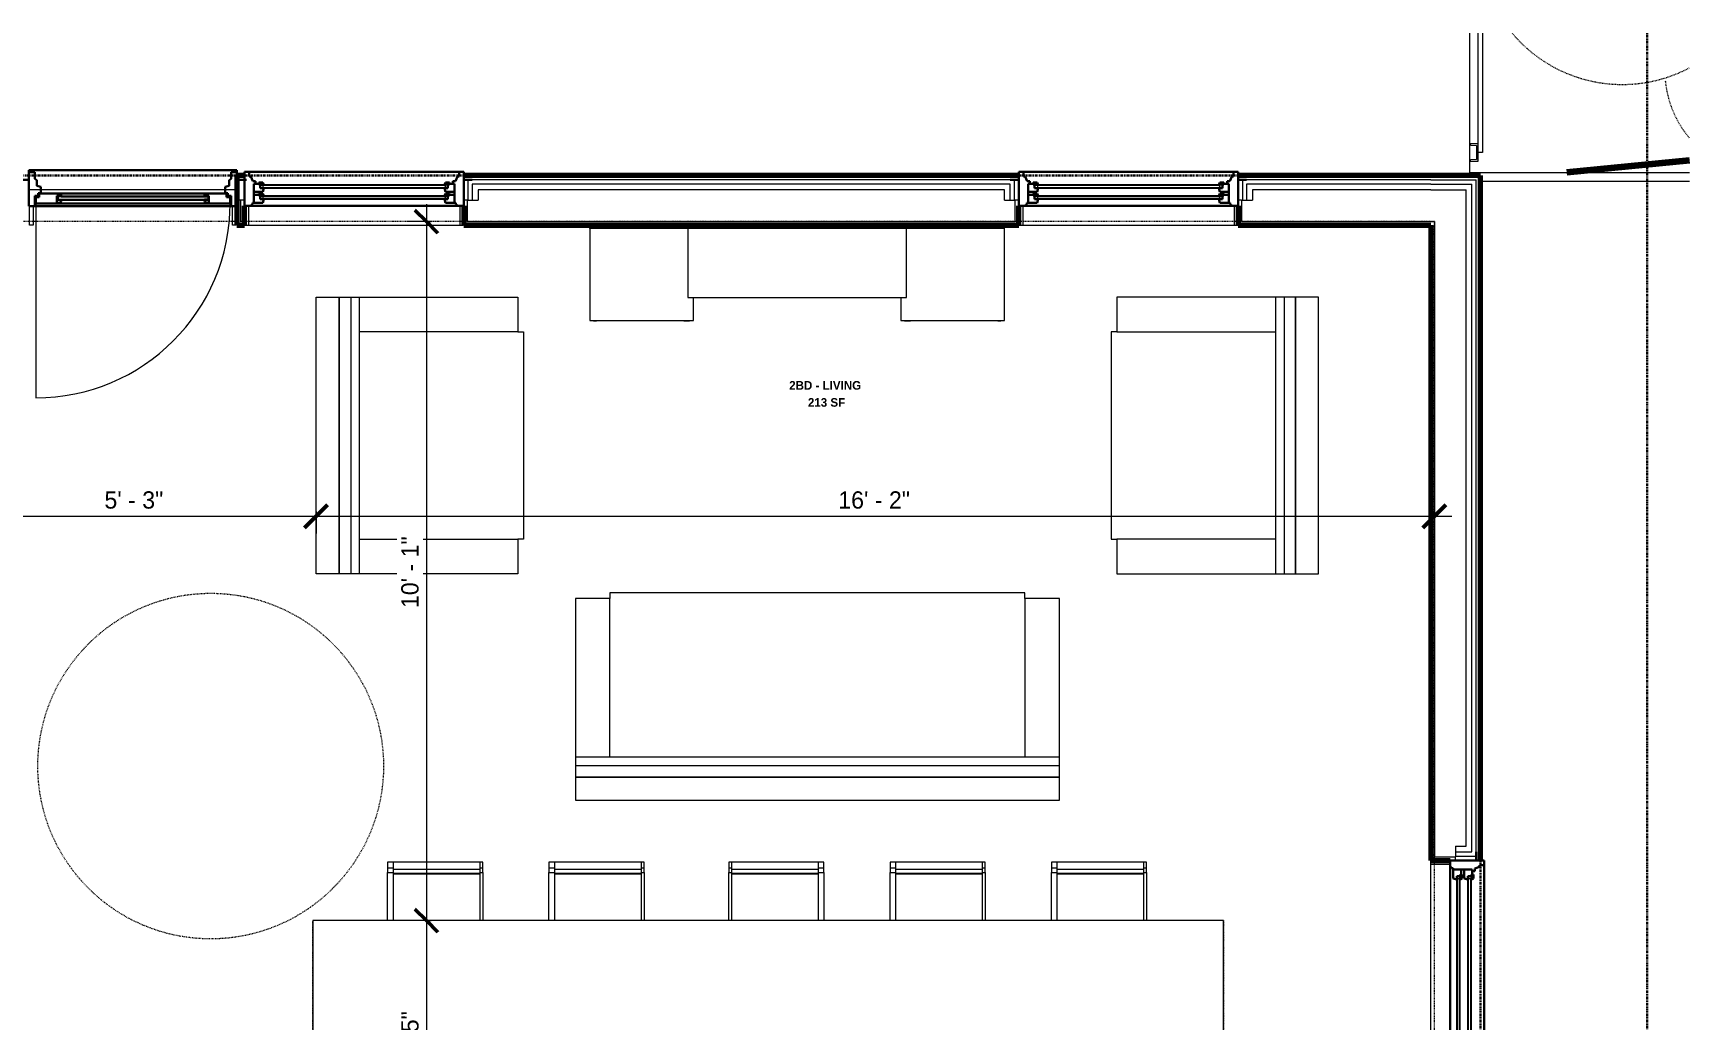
# Model space of a CAD drawing. Header units: inches. Extents: x 2071 to 4741, y -19 to 12114.
# Drawn here: x 2809.3 to 3096.9, y 11943.1 to 12114.4 of the extents above; entities that cross this region are included whole.
import ezdxf

# ---------------------------------------------------------------- set-up
doc = ezdxf.new("R2010")
doc.units = ezdxf.units.IN
doc.header["$MEASUREMENT"] = 0
for name, pattern in [('Dash', [0.25, 0.125, -0.125]), ('Dash 3_32_', [0.1875, 0.09375, -0.09375]), ('Double Dash 3_8_', [1, 0.375, -0.125, 0.125, -0.125, 0.125, -0.125])]:
    doc.linetypes.add(name, pattern=pattern)
for name, color, linetype, lineweight in [('0-2', 10, 'Continuous', 5), ('0-3', 250, 'Continuous', 18), ('0-4', 10, 'Double Dash 3_8_', 30), ('0-5', 253, 'Continuous', 9), ('A-ANNO-DIMS', 211, 'Continuous', 9), ('A-ANNO-DIMS-32', 211, 'Continuous', 9), ('A-AREA-IDEN', 2, 'Continuous', 9), ('A-DETL-1', 90, 'Dash 3_32_', 18), ('A-DETL-GENF-HDLN-1', 253, 'Dash', 9), ('A-DOOR-1', 10, 'Continuous', 30), ('A-DOOR-2', 50, 'Continuous', 9), ('A-DOOR-FRAM-1', 50, 'Continuous', 9), ('A-DOOR-FRAM-2', 10, 'Continuous', 30), ('A-DOOR-GLAZ-1', 50, 'Continuous', 9), ('A-FLOR-2', 250, 'Continuous', 18), ('A-GENM', 5, 'Continuous', 9), ('A-GENM-HDLN', 13, 'Dash', 9), ('A-GLAZ-1', 10, 'Continuous', 30), ('A-GLAZ-2', 50, 'Continuous', 9), ('A-GLAZ-CURT-1', 50, 'Continuous', 9), ('A-GLAZ-CWMG-1', 50, 'Continuous', 9), ('A-WALL-1', 7, 'Continuous', 70), ('A-WALL-2', 250, 'Continuous', 18), ('A-WALL-4', 113, 'Continuous', 9), ('C-PROP-LINE-1', 10, 'Double Dash 3_8_', 30), ('C-TOPO-MAJR-1', 90, 'Continuous', 90), ('I-FURN', 30, 'Continuous', 9), ('S-FNDN-1', 250, 'Continuous', 18)]:
    doc.layers.add(name, color=color, linetype=linetype, lineweight=lineweight)
doc.styles.add('Century Gothic', font='ufonts.com_century-gothic.ttf', dxfattribs={"height": 3})
doc.styles.add('Century Gothic_B_1', font='GOTHICB.TTF', dxfattribs={"height": 1.5})
doc.dimstyles.new('OD_1__HACK', dxfattribs={"dimscale": 12, "dimtxt": 3.132505, "dimasz": 0.333333, "dimexe": 0.25, "dimexo": 0.166667, "dimgap": 0.041667, "dimtad": 1, "dimdec": 0, "dimzin": 3, "dimdsep": 46, "dimlunit": 4, "dimtxsty": 'Century Gothic', "dimblk1": 'OBLIQUE', "dimblk2": 'OBLIQUE', "dimsah": 1, "dimcen": 0.09, "dimdle": 0.25, "dimazin": 0, "dimtfac": 1, "dimtdec": 4, "dimtix": 1, "dimtmove": 0, "dimatfit": 3, "dimfxl": 1, "dimtvp": 1, "dimtfill": 1, "dimfrac": 2, "dimtolj": 1, "dimtzin": 0, "dimarcsym": 2})

# ---------------------------------------------------------------- blocks, each defined once
blk = doc.blocks.new('Door-Inswing-Andersen-400_Series-Single - 3_ 0-1_8_ x 7_ 11 1_2_ - 1ST FLOOR-2896445-1ST FLOOR - 2BD ADA TYPE A')
at = {"layer": 'A-DOOR-1'}
for p, q in [((-16.87, -0.53), (-16.87, 0.53)), ((-16.87, 0.53), (-12.44, 0.53)), ((-13.19, 0.53), (-13.19, -0.78)), ((-13.19, 0.53), (-13.19, 0.47)), ((-13.19, 0.47), (-12.67, 0.47)), ((-12.67, 0.47), (-12.47, 0.22)), ((-12.47, 0.22), (-12.44, 0.03)), ((12.44, 0.53), (-12.44, 0.53)), ((-12.44, 0.03), (-12.44, -0.03)), ((16.87, 0.53), (12.44, 0.53)), ((12.47, 0.22), (12.44, 0.03)), ((12.44, 0.03), (12.44, -0.03)), ((12.67, 0.47), (12.47, 0.22)), ((13.19, 0.47), (12.67, 0.47)), ((13.19, 0.53), (13.19, -0.78)), ((13.19, 0.53), (13.19, 0.47)), ((16.87, -0.53), (16.87, 0.53)), ((-16.26, -0.54), (-16.87, -0.53)), ((-16.26, -1.19), (-16.26, -0.54)), ((-16.26, -1.19), (-12.44, -1.19)), ((-12.44, -0.03), (-13.19, -0.03)), ((-13.19, -0.78), (-12.44, -0.78)), ((-12.44, -0.87), (-12.47, -1.19)), ((-12.44, -0.78), (-12.44, -0.87)), ((12.44, -1.19), (-12.44, -1.19)), ((12.44, -0.03), (13.19, -0.03)), ((12.44, -0.78), (12.44, -0.87)), ((13.19, -0.78), (12.44, -0.78)), ((12.44, -0.87), (12.47, -1.19)), ((16.26, -1.19), (12.44, -1.19)), ((16.26, -0.54), (16.87, -0.53)), ((16.26, -1.19), (16.26, -0.54))]:
    blk.add_line(p, q, dxfattribs=at)
at = {"layer": 'A-DOOR-2'}
blk.add_line((16.87, 0.53), (16.87, 34.28), dxfattribs=at)
blk.add_arc((16.87, 0.53), 33.75, 90, 180, dxfattribs=at)
at = {"layer": 'A-DOOR-FRAM-1'}
for p, q in [((-17.94, 4.31), (-17.31, 4.31)), ((-17.94, 1), (-17.94, 4.31)), ((-17.31, 4.31), (-17.31, 1)), ((17.31, 4.31), (17.94, 4.31)), ((17.31, 1), (17.31, 4.31)), ((17.94, 4.31), (17.94, 1)), ((-17.31, 1), (-17.94, 1)), ((17.94, 1), (17.31, 1))]:
    blk.add_line(p, q, dxfattribs=at)
at = {"layer": 'A-DOOR-FRAM-2'}
for p, q in [((-18.06, -4.88), (-18.06, 1)), ((-17.69, 1), (-18.06, 1)), ((-18.06, 1), (-17.03, 1)), ((-18.06, 1), (-17.94, 1)), ((-17.31, 1), (17.31, 1)), ((-17.03, 1), (-17.03, -0.78)), ((17.03, 1), (17.03, -0.78)), ((18.06, 1), (17.03, 1)), ((17.94, 1), (18.06, 1)), ((18.06, -4.88), (18.06, 1)), ((-17.03, -0.78), (-16.45, -0.78)), ((-16, -2.36), (-16.69, -2.51)), ((-16.69, -2.51), (-16.69, -3.51)), ((-16.45, -0.78), (-16.45, -1.22)), ((-16.45, -1.22), (-16, -1.22)), ((-16, -1.22), (-16, -2.36)), ((16.45, -1.22), (16, -1.22)), ((16, -1.22), (16, -2.36)), ((16, -2.36), (16.69, -2.51)), ((16.45, -0.78), (16.45, -1.22)), ((17.03, -0.78), (16.45, -0.78)), ((16.69, -2.51), (16.69, -3.51)), ((-19.69, -3.56), (-18.06, -3.56)), ((-18.06, -5.22), (-18.06, -4.31)), ((-18.06, -4.88), (-17.03, -4.88)), ((18.06, -5.22), (-18.06, -5.22)), ((-16.69, -3.51), (-17.03, -3.75)), ((-17.03, -3.75), (-17.03, -4.88)), ((16.69, -3.51), (17.03, -3.75)), ((17.03, -3.75), (17.03, -4.88)), ((18.06, -4.88), (17.03, -4.88)), ((19.69, -3.56), (18.06, -3.56)), ((18.06, -4.31), (18.06, -5.22))]:
    blk.add_line(p, q, dxfattribs=at)
at = {"layer": 'A-DOOR-GLAZ-1'}
for p, q in [((-13.19, -0.19), (-12.44, -0.19)), ((-12.44, -0.63), (-13.19, -0.63)), ((-12.98, -0.63), (-12.98, -0.19)), ((12.44, -0.03), (-12.44, -0.03)), ((12.44, -0.19), (-12.44, -0.19)), ((12.44, -0.63), (-12.44, -0.63)), ((12.44, -0.78), (-12.44, -0.78)), ((13.19, -0.19), (12.44, -0.19)), ((12.44, -0.63), (13.19, -0.63)), ((12.98, -0.63), (12.98, -0.19))]:
    blk.add_line(p, q, dxfattribs=at)
blk = doc.blocks.new('Window-Double_Hung-Andersen-400_Series-Tilt_Wash - DOUBLE HUNG - COTTAGE - 1ST FLOOR-2889518-1ST FLOOR - 2BD ADA TYPE A')
at = {"layer": 'A-GLAZ-1'}
for p, q in [((-19.01, 3.56), (-20.51, 3.56)), ((19.01, 4.94), (-19.01, 4.94)), ((-19.01, 4.94), (-19.01, -0.94)), ((-18.2, 4.94), (-18.2, 4.12)), ((-18.2, 4.12), (-17.92, 4.12)), ((-17.92, 4.12), (-17.61, 3.31)), ((-17.61, 3.31), (-17.14, 3.31)), ((-17.14, 3.31), (-17.14, 2.87)), ((-15.86, 3.09), (-16.57, 3.09)), ((-16.57, 2.75), (-16.57, 3.09)), ((-15.86, 3.09), (-15.7, 2.75)), ((15.86, 3.09), (15.7, 2.75)), ((15.86, 3.09), (16.57, 3.09)), ((16.57, 2.75), (16.57, 3.09)), ((17.14, 3.31), (17.14, 2.87)), ((17.61, 3.31), (17.14, 3.31)), ((17.92, 4.12), (17.61, 3.31)), ((18.2, 4.12), (17.92, 4.12)), ((18.2, 4.94), (18.2, 4.12)), ((19.01, -0.94), (19.01, 4.94)), ((19.01, 3.56), (20.51, 3.56)), ((-17.42, 2.87), (-16.57, 2.87)), ((-17.42, 2.87), (-17.42, -0.44)), ((-17.42, 1.5), (-15.86, 1.5)), ((-17.42, 0.94), (-16.57, 0.94)), ((-15.7, 2.75), (-16.57, 2.75)), ((-15.86, 1.16), (-16.57, 1.16)), ((-16.57, 0.81), (-16.57, 1.16)), ((-15.7, 0.81), (-16.57, 0.81)), ((-16.29, 2.75), (-16.29, 2.12)), ((-15.7, 2.12), (-16.29, 2.12)), ((-16.29, 0.81), (-16.29, 0.19)), ((-15.7, 0.19), (-16.29, 0.19)), ((-15.86, 1.5), (-15.7, 2.12)), ((-15.86, 1.16), (-15.7, 0.81)), ((-15.86, -0.44), (-15.7, 0.19)), ((15.7, 2.75), (16.57, 2.75)), ((15.7, 2.12), (16.29, 2.12)), ((15.86, 1.5), (15.7, 2.12)), ((15.86, 1.16), (15.7, 0.81)), ((15.7, 0.81), (16.57, 0.81)), ((15.7, 0.19), (16.29, 0.19)), ((15.86, -0.44), (15.7, 0.19)), ((17.42, 1.5), (15.86, 1.5)), ((15.86, 1.16), (16.57, 1.16)), ((16.29, 2.75), (16.29, 2.12)), ((16.29, 0.81), (16.29, 0.19)), ((17.42, 2.87), (16.57, 2.87)), ((16.57, 0.81), (16.57, 1.16)), ((17.42, 0.94), (16.57, 0.94)), ((17.42, 2.87), (17.42, -0.44)), ((-19.01, -0.94), (19.01, -0.94)), ((-17.67, -0.66), (-18, -0.94)), ((-17.67, -0.66), (-17.67, -0.44)), ((-17.67, -0.44), (-15.86, -0.44)), ((17.67, -0.44), (15.86, -0.44)), ((17.67, -0.66), (17.67, -0.44)), ((17.67, -0.66), (18, -0.94))]:
    blk.add_line(p, q, dxfattribs=at)
at = {"layer": 'A-GLAZ-2'}
for p, q in [((-16.29, 2.62), (-15.7, 2.62)), ((-16.29, 2.25), (-15.7, 2.25)), ((-16.29, 0.69), (-15.7, 0.69)), ((-16.29, 0.31), (-15.7, 0.31)), ((-15.82, 2.62), (-15.82, 2.25)), ((-15.82, 0.69), (-15.82, 0.31)), ((-15.7, 2.75), (15.7, 2.75)), ((-15.7, 2.62), (15.7, 2.62)), ((-15.7, 2.25), (15.7, 2.25)), ((-15.7, 2.12), (15.7, 2.12)), ((-15.7, 0.81), (15.7, 0.81)), ((-15.7, 0.69), (15.7, 0.69)), ((-15.7, 0.31), (15.7, 0.31)), ((-15.7, 0.19), (15.7, 0.19)), ((16.29, 2.62), (15.7, 2.62)), ((16.29, 2.25), (15.7, 2.25)), ((16.29, 0.69), (15.7, 0.69)), ((16.29, 0.31), (15.7, 0.31)), ((15.82, 2.62), (15.82, 2.25)), ((15.82, 0.69), (15.82, 0.31)), ((18.95, -0.94), (-18.95, -0.94)), ((-18.95, -0.94), (-18.95, -4.31)), ((-18.32, -0.94), (-18.32, -4.31)), ((18.32, -0.94), (18.32, -4.31)), ((18.95, -4.31), (18.95, -0.94)), ((-18.95, -4.31), (18.95, -4.31))]:
    blk.add_line(p, q, dxfattribs=at)
blk = doc.blocks.new('Window-Double_Hung-Andersen-400_Series-Tilt_Wash - DOUBLE HUNG - COTTAGE - 1ST FLOOR-2889437-1ST FLOOR - 2BD ADA TYPE A')
at = {"layer": 'A-GLAZ-1'}
for p, q in [((-19.01, 0.94), (19.01, 0.94)), ((-19.01, -4.94), (-19.01, 0.94)), ((-17.67, 0.66), (-18, 0.94)), ((-17.67, 0.66), (-17.67, 0.44)), ((-17.67, 0.44), (-15.86, 0.44)), ((-17.42, -2.87), (-17.42, 0.44)), ((-15.86, 0.44), (-15.7, -0.19)), ((15.86, 0.44), (15.7, -0.19)), ((17.67, 0.44), (15.86, 0.44)), ((17.42, -2.87), (17.42, 0.44)), ((17.67, 0.66), (18, 0.94)), ((17.67, 0.66), (17.67, 0.44)), ((19.01, 0.94), (19.01, -4.94)), ((-17.42, -0.94), (-16.57, -0.94)), ((-17.42, -1.5), (-15.86, -1.5)), ((-17.42, -2.87), (-16.57, -2.87)), ((-17.14, -3.31), (-17.14, -2.87)), ((-16.57, -0.81), (-16.57, -1.16)), ((-15.7, -0.81), (-16.57, -0.81)), ((-15.86, -1.16), (-16.57, -1.16)), ((-16.57, -2.75), (-16.57, -3.09)), ((-15.7, -2.75), (-16.57, -2.75)), ((-16.29, -0.81), (-16.29, -0.19)), ((-15.7, -0.19), (-16.29, -0.19)), ((-16.29, -2.75), (-16.29, -2.13)), ((-15.7, -2.13), (-16.29, -2.13)), ((-15.86, -1.16), (-15.7, -0.81)), ((-15.86, -1.5), (-15.7, -2.13)), ((-15.86, -3.09), (-15.7, -2.75)), ((15.7, -0.19), (16.29, -0.19)), ((15.86, -1.16), (15.7, -0.81)), ((15.7, -0.81), (16.57, -0.81)), ((15.86, -1.5), (15.7, -2.13)), ((15.7, -2.13), (16.29, -2.13)), ((15.86, -3.09), (15.7, -2.75)), ((15.7, -2.75), (16.57, -2.75)), ((15.86, -1.16), (16.57, -1.16)), ((17.42, -1.5), (15.86, -1.5)), ((16.29, -0.81), (16.29, -0.19)), ((16.29, -2.75), (16.29, -2.13)), ((16.57, -0.81), (16.57, -1.16)), ((17.42, -0.94), (16.57, -0.94)), ((16.57, -2.75), (16.57, -3.09)), ((17.42, -2.87), (16.57, -2.87)), ((17.14, -3.31), (17.14, -2.87)), ((-19.01, -3.56), (-20.51, -3.56)), ((19.01, -4.94), (-19.01, -4.94)), ((-18.2, -4.13), (-17.92, -4.13)), ((-18.2, -4.94), (-18.2, -4.13)), ((-17.92, -4.13), (-17.61, -3.31)), ((-17.61, -3.31), (-17.14, -3.31)), ((-15.86, -3.09), (-16.57, -3.09)), ((15.86, -3.09), (16.57, -3.09)), ((17.61, -3.31), (17.14, -3.31)), ((17.92, -4.13), (17.61, -3.31)), ((18.2, -4.13), (17.92, -4.13)), ((18.2, -4.94), (18.2, -4.13)), ((19.01, -3.56), (20.51, -3.56))]:
    blk.add_line(p, q, dxfattribs=at)
at = {"layer": 'A-GLAZ-2'}
for p, q in [((-18.95, 4.31), (18.95, 4.31)), ((-18.95, 0.94), (-18.95, 4.31)), ((-18.32, 0.94), (-18.32, 4.31)), ((18.32, 0.94), (18.32, 4.31)), ((18.95, 4.31), (18.95, 0.94)), ((18.95, 0.94), (-18.95, 0.94)), ((-16.29, -0.31), (-15.7, -0.31)), ((-16.29, -0.69), (-15.7, -0.69)), ((-16.29, -2.25), (-15.7, -2.25)), ((-16.29, -2.63), (-15.7, -2.63)), ((-15.82, -0.69), (-15.82, -0.31)), ((-15.82, -2.63), (-15.82, -2.25)), ((-15.7, -0.19), (15.7, -0.19)), ((-15.7, -0.31), (15.7, -0.31)), ((-15.7, -0.69), (15.7, -0.69)), ((-15.7, -0.81), (15.7, -0.81)), ((-15.7, -2.13), (15.7, -2.13)), ((-15.7, -2.25), (15.7, -2.25)), ((-15.7, -2.63), (15.7, -2.63)), ((-15.7, -2.75), (15.7, -2.75)), ((16.29, -0.31), (15.7, -0.31)), ((16.29, -0.69), (15.7, -0.69)), ((16.29, -2.25), (15.7, -2.25)), ((16.29, -2.63), (15.7, -2.63)), ((15.82, -0.69), (15.82, -0.31)), ((15.82, -2.63), (15.82, -2.25))]:
    blk.add_line(p, q, dxfattribs=at)
blk = doc.blocks.new('Rectangular Mullion - RAILING POST-2680134-1ST FLOOR - 2BD ADA TYPE A')
at = {"layer": 'A-GLAZ-CWMG-1'}
for p, q in [((-3, -1.5), (-3, 0)), ((0, 0), (0, -1.5)), ((0, -1.5), (-3, -1.5)), ((-2.79, -0.21), (-2.72, -1.18)), ((-2.72, -1.18), (-0.28, -1.18)), ((-0.28, -1.18), (-0.21, -0.21))]:
    blk.add_line(p, q, dxfattribs=at)
for centre, start, end in [((-3, -0.21), 359.472, 90), ((0, -0.21), 90, 180.528)]:
    blk.add_arc(centre, 0.21, start, end, dxfattribs=at)
blk = doc.blocks.new('Horizontal_Siding - Horizontal_Siding-2852019-1ST FLOOR - 2BD ADA TYPE A')
at = {"layer": 'A-GLAZ-CURT-1'}
for p, q in [((-5.58, 2.25), (15.13, 2.25)), ((13.63, 1.5), (-5.58, 1.5)), ((15.13, 2.25), (15.13, 1.5))]:
    blk.add_line(p, q, dxfattribs=at)
blk = doc.blocks.new('Family - ___-2835860-1ST FLOOR - 2BD ADA TYPE A')
at = {"layer": 'C-PROP-LINE-1'}
blk.add_line((-2067.92, 11678.74), (-2067.92, 12114.4), dxfattribs=at)
blk = doc.blocks.new('Family - ___-2835903-1ST FLOOR - 2BD ADA TYPE A')
at = {"layer": 'C-PROP-LINE-1'}
for p, q in [((-2096.82, 12089.69), (-2523.7, 12089.69)), ((-2096.82, 11678.74), (-2096.82, 12089.69))]:
    blk.add_line(p, q, dxfattribs=at)
blk = doc.blocks.new('Family - ___-2835932-1ST FLOOR - 2BD ADA TYPE A')
at = {"layer": 'C-PROP-LINE-1'}
blk.add_line((-2067.92, 11678.74), (-2067.92, 12114.4), dxfattribs=at)
blk = doc.blocks.new('CTR - 1st Phase - Shell_rvt-3-1ST FLOOR - 2BD ADA TYPE A')
at = {"layer": 'A-FLOR-2'}
for p, q in [((-2098.7, 12089.69), (-2098.7, 12114.4)), ((-2312.66, 12087.19), (-2348.79, 12087.19)), ((-2096.82, 12088.69), (-2060.52, 12088.69))]:
    blk.add_line(p, q, dxfattribs=at)
at = {"layer": 'A-WALL-1'}
for p, q in [((-2311.34, 12089.69), (-2312.66, 12089.69)), ((-2312.66, 12089.69), (-2312.66, 12081.06)), ((-2176.94, 12089.69), (-2273.31, 12089.69)), ((-2105.45, 12089.69), (-2138.91, 12089.69)), ((-2097.57, 12089.69), (-2105.45, 12089.69)), ((-2096.82, 12089.69), (-2097.57, 12089.69)), ((-2096.82, 11970.8), (-2096.82, 12089.69)), ((-2311.34, 12081.06), (-2311.34, 12084.44)), ((-2273.31, 12084.44), (-2273.31, 12081.06)), ((-2176.94, 12081.06), (-2176.94, 12084.44)), ((-2138.91, 12084.44), (-2138.91, 12081.06)), ((-2312.66, 12081.06), (-2311.34, 12081.06)), ((-2273.31, 12081.06), (-2176.94, 12081.06)), ((-2138.91, 12081.06), (-2105.45, 12081.06)), ((-2105.45, 12081.06), (-2105.45, 11970.8)), ((-2105.45, 11970.8), (-2102.07, 11970.8))]:
    blk.add_line(p, q, dxfattribs=at)
at = {"layer": 'A-WALL-2'}
for p, q in [((-2272.56, 12088.94), (-2272.56, 12085.38)), ((-2177.69, 12088.94), (-2272.56, 12088.94)), ((-2177.69, 12085.38), (-2177.69, 12088.94)), ((-2105.45, 12088.94), (-2138.16, 12088.94)), ((-2138.16, 12088.94), (-2138.16, 12085.38)), ((-2105.45, 12088.94), (-2098.32, 12088.94)), ((-2098.32, 12088.94), (-2097.57, 12088.94)), ((-2097.57, 11971.55), (-2097.57, 12088.94)), ((-2271.81, 12088.19), (-2271.81, 12085.38)), ((-2178.44, 12088.19), (-2271.81, 12088.19)), ((-2270.81, 12087.19), (-2270.81, 12085.38)), ((-2179.44, 12087.19), (-2270.81, 12087.19)), ((-2179.44, 12085.38), (-2179.44, 12087.19)), ((-2178.44, 12085.38), (-2178.44, 12088.19)), ((-2105.45, 12088.19), (-2137.41, 12088.19)), ((-2137.41, 12088.19), (-2137.41, 12085.38)), ((-2105.45, 12087.19), (-2136.41, 12087.19)), ((-2136.41, 12087.19), (-2136.41, 12085.38)), ((-2105.45, 12088.19), (-2099.32, 12088.19)), ((-2105.45, 12087.19), (-2104.82, 12087.19)), ((-2104.82, 12087.19), (-2099.32, 12087.19)), ((-2099.32, 12088.19), (-2098.32, 12088.19)), ((-2099.32, 11973.3), (-2099.32, 12087.19)), ((-2098.32, 11972.3), (-2098.32, 12088.19)), ((-2312.04, 12085.38), (-2312.66, 12085.38)), ((-2312.04, 12085.38), (-2311.96, 12085.38)), ((-2312.04, 12085.38), (-2312.04, 12081.69)), ((-2311.96, 12081.69), (-2311.96, 12085.38)), ((-2311.34, 12085.38), (-2311.96, 12085.38)), ((-2272.69, 12085.38), (-2273.31, 12085.38)), ((-2272.69, 12085.38), (-2272.56, 12085.38)), ((-2272.69, 12085.38), (-2272.69, 12081.69)), ((-2272.56, 12085.38), (-2271.81, 12085.38)), ((-2271.81, 12085.38), (-2270.81, 12085.38)), ((-2179.44, 12085.38), (-2178.44, 12085.38)), ((-2178.44, 12085.38), (-2177.69, 12085.38)), ((-2177.69, 12085.38), (-2177.56, 12085.38)), ((-2177.56, 12081.69), (-2177.56, 12085.38)), ((-2176.94, 12085.38), (-2177.56, 12085.38)), ((-2138.29, 12085.38), (-2138.91, 12085.38)), ((-2138.29, 12085.38), (-2138.16, 12085.38)), ((-2138.29, 12085.38), (-2138.29, 12081.69)), ((-2138.16, 12085.38), (-2137.41, 12085.38)), ((-2137.41, 12085.38), (-2136.41, 12085.38)), ((-2312.04, 12081.69), (-2311.96, 12081.69)), ((-2311.27, 12081.06), (-2311.34, 12081.06)), ((-2273.31, 12081.06), (-2273.37, 12081.06)), ((-2272.69, 12081.69), (-2177.56, 12081.69)), ((-2176.87, 12081.06), (-2176.94, 12081.06)), ((-2138.91, 12081.06), (-2138.97, 12081.06)), ((-2138.29, 12081.69), (-2105.45, 12081.69)), ((-2105.45, 12081.69), (-2104.82, 12081.69)), ((-2104.82, 12081.69), (-2104.82, 11971.43)), ((-2105.45, 11970.74), (-2105.45, 11970.8)), ((-2104.82, 11971.43), (-2101.14, 11971.43)), ((-2101.14, 11973.3), (-2099.32, 11973.3)), ((-2101.14, 11973.3), (-2101.14, 11972.3)), ((-2101.14, 11972.3), (-2098.32, 11972.3)), ((-2101.14, 11972.3), (-2101.14, 11971.55)), ((-2101.14, 11971.55), (-2101.14, 11971.43)), ((-2101.14, 11971.55), (-2097.57, 11971.55)), ((-2101.14, 11970.8), (-2101.14, 11971.43))]:
    blk.add_line(p, q, dxfattribs=at)
at = {"layer": 'S-FNDN-1'}
blk.add_line((-2098.7, 12090.19), (-2060.52, 12090.19), dxfattribs=at)
at = {"layer": '0-3'}
for name, p, rotation in [('Horizontal_Siding - Horizontal_Siding-2852019-1ST FLOOR - 2BD ADA TYPE A', (-2098.7, 12108.81), 269.999999999999), ('Door-Inswing-Andersen-400_Series-Single - 3_ 0-1_8_ x 7_ 11 1_2_ - 1ST FLOOR-2896445-1ST FLOOR - 2BD ADA TYPE A', (-2330.72, 12085.38), 180), ('Window-Double_Hung-Andersen-400_Series-Tilt_Wash - DOUBLE HUNG - COTTAGE - 1ST FLOOR-2889437-1ST FLOOR - 2BD ADA TYPE A', (-2101.14, 11951.79), 89.99999999999882)]:
    blk.add_blockref(name, p, dxfattribs=dict(at, rotation=rotation))
at = {"layer": '0-3', "extrusion": (0, 0, -1), "rotation": 270.000000000001}
blk.add_blockref('Rectangular Mullion - RAILING POST-2680134-1ST FLOOR - 2BD ADA TYPE A', (2098.7, 12092.19), dxfattribs=at)
at = {"layer": '0-3'}
for p in [(-2292.32, 12085.38), (-2157.92, 12085.38)]:
    blk.add_blockref('Window-Double_Hung-Andersen-400_Series-Tilt_Wash - DOUBLE HUNG - COTTAGE - 1ST FLOOR-2889518-1ST FLOOR - 2BD ADA TYPE A', p, dxfattribs=at)
at = {"layer": '0-4'}
for name in ['Family - ___-2835860-1ST FLOOR - 2BD ADA TYPE A', 'Family - ___-2835932-1ST FLOOR - 2BD ADA TYPE A', 'Family - ___-2835903-1ST FLOOR - 2BD ADA TYPE A']:
    blk.add_blockref(name, (0, 0), dxfattribs=at)
blk = doc.blocks.new('lupin 26755 - lupin 26755-1276655-1ST FLOOR - 2BD ADA TYPE A')
at = {"layer": 'A-DETL-GENF-HDLN-1'}
blk.add_arc((0, 0), 18, 185.5748, 220.3097, dxfattribs=at)
blk = doc.blocks.new('fountain grass 26747 - fountain grass 26747-1276659-1ST FLOOR - 2BD ADA TYPE A')
at = {"layer": 'A-DETL-GENF-HDLN-1'}
blk.add_arc((0, 0), 25, 130.1216, 208.0006, dxfattribs=at)
blk = doc.blocks.new('CTR  - Topography_rvt-3-1ST FLOOR - 2BD ADA TYPE A')
at = {"layer": 'C-TOPO-MAJR-1'}
blk.add_line((-2060.52, 12092.27), (-2081.81, 12090.19), dxfattribs=at)
at = {"layer": '0-5', "rotation": 90}
blk.add_blockref('fountain grass 26747 - fountain grass 26747-1276659-1ST FLOOR - 2BD ADA TYPE A', (-2072.22, 12130.49), dxfattribs=at)
at = {"layer": '0-5'}
blk.add_blockref('lupin 26755 - lupin 26755-1276655-1ST FLOOR - 2BD ADA TYPE A', (-2046.83, 12107.84), dxfattribs=at)
blk = doc.blocks.new('Entertainment_Center_14771 - Entertainment_Center_14771-1352616-1ST FLOOR - 2BD ADA TYPE A')
at = {"layer": 'I-FURN'}
for p, q in [((-36, 6.12), (-19, 6.12)), ((-36, 6), (-36, 6.12)), ((-19, 6), (-36, 6)), ((-19, 6), (-36, 6)), ((-36, 6), (-36, -10)), ((-19, 6.12), (19, 6.12)), ((-19, 6), (-19, 6.12)), ((19, 6), (-19, 6)), ((19, 6), (-19, 6)), ((-19, 6), (-19, -6)), ((19, 6.12), (36, 6.12)), ((19, 6.12), (19, 6)), ((36, 6), (19, 6)), ((19, -6), (19, 6)), ((36, 6), (19, 6)), ((36, 6), (36, 6.12)), ((36, -10), (36, 6)), ((-19, -6), (19, -6)), ((-18, -10), (-18, -6)), ((18, -6), (18, -10)), ((-36, -10), (-18, -10)), ((-35.34, -10), (-35.34, -10.03)), ((-35.34, -10.03), (-34.85, -10.03)), ((-34.85, -10.03), (-34.85, -10)), ((-19.66, -10), (-19.66, -10.03)), ((-19.66, -10.03), (-18.66, -10.03)), ((-18.66, -10.03), (-18.66, -10)), ((18, -10), (36, -10)), ((18.66, -10), (18.66, -10.03)), ((18.66, -10.03), (19.66, -10.03)), ((19.66, -10.03), (19.66, -10)), ((34.85, -10), (34.85, -10.03)), ((34.85, -10.03), (35.34, -10.03)), ((35.34, -10.03), (35.34, -10))]:
    blk.add_line(p, q, dxfattribs=at)
blk = doc.blocks.new('Couch-Both_Arms-Generic - 1-1352606-1ST FLOOR - 2BD ADA TYPE A')
at = {"layer": 'I-FURN'}
for p, q in [((42, 17.5), (-42, 17.5)), ((-42, 17.5), (-42, 13.5)), ((42, 13.5), (42, 17.5)), ((-42, 13.5), (42, 13.5)), ((42, 13.5), (-42, 13.5)), ((-42, 13.5), (-42, 10)), ((42, 10), (42, 13.5)), ((-42, 11.5), (42, 11.5)), ((-42, 10), (-42, -17.5)), ((-42, 10), (42, 10)), ((-36, -17.5), (-36, 10)), ((36, 10), (36, -17.5)), ((42, -17.5), (42, 10)), ((-42, -17.5), (-36, -17.5)), ((-36, -17.5), (-36, -18.5)), ((-36, -18.5), (36, -18.5)), ((36, -18.5), (36, -17.5)), ((36, -17.5), (42, -17.5))]:
    blk.add_line(p, q, dxfattribs=at)
blk = doc.blocks.new('Couch-Both_Arms-Generic - 2-1523460-1ST FLOOR - 2BD ADA TYPE A')
at = {"layer": 'I-FURN'}
for p, q in [((-24, 17.5), (-18, 17.5)), ((-24, -10), (-24, 17.5)), ((-18, 18.5), (18, 18.5)), ((-18, 17.5), (-18, 18.5)), ((-18, 17.5), (-18, -10)), ((18, 18.5), (18, 17.5)), ((18, 17.5), (24, 17.5)), ((18, -10), (18, 17.5)), ((24, 17.5), (24, -10)), ((-24, -10), (24, -10)), ((-24, -13.5), (-24, -10)), ((-24, -11.5), (24, -11.5)), ((24, -10), (24, -13.5)), ((-24, -13.5), (24, -13.5)), ((-24, -17.5), (-24, -13.5)), ((24, -13.5), (-24, -13.5)), ((24, -13.5), (24, -17.5)), ((24, -17.5), (-24, -17.5))]:
    blk.add_line(p, q, dxfattribs=at)
blk = doc.blocks.new('Couch-Both_Arms-Generic - 2-1352635-1ST FLOOR - 2BD ADA TYPE A')
at = {"layer": 'I-FURN'}
for p, q in [((24, 17.5), (-24, 17.5)), ((-24, 17.5), (-24, 13.5)), ((24, 13.5), (24, 17.5)), ((-24, 13.5), (24, 13.5)), ((24, 13.5), (-24, 13.5)), ((-24, 13.5), (-24, 10)), ((24, 10), (24, 13.5)), ((-24, 11.5), (24, 11.5)), ((-24, 10), (-24, -17.5)), ((-24, 10), (24, 10)), ((-18, -17.5), (-18, 10)), ((18, 10), (18, -17.5)), ((24, -17.5), (24, 10)), ((-24, -17.5), (-18, -17.5)), ((-18, -17.5), (-18, -18.5)), ((-18, -18.5), (18, -18.5)), ((18, -18.5), (18, -17.5)), ((18, -17.5), (24, -17.5))]:
    blk.add_line(p, q, dxfattribs=at)
blk = doc.blocks.new('ADA Clearances - 5ft Circle-V5-1ST FLOOR - 2BD ADA TYPE A')
at = {"layer": 'A-GENM-HDLN'}
blk.add_circle((0, 0), 30, dxfattribs=at)
blk = doc.blocks.new('Bar_Stool_6722_1_ - Bar_Stool_6722_1_-1229311-1ST FLOOR - 2BD ADA TYPE A')
at = {"layer": 'I-FURN'}
for p, q in [((0, 1.78), (0, 10.13)), ((1, 2.03), (1, 10.13)), ((16, 10.13), (16, 2.03)), ((16.5, 10.13), (16.5, 1.78)), ((1, 1.78), (0, 1.78)), ((0, 1.78), (0, 0.98)), ((1, 0.98), (0, 0.98)), ((0, 0.98), (0, 0)), ((1, 1.91), (1, 2.03)), ((16, 2.03), (1, 2.03)), ((1, 1.24), (1, 1.91)), ((16, 1.91), (1, 1.91)), ((1, 0), (1, 1.24)), ((1, 1.24), (16, 1.24)), ((16, 2.03), (16, 1.91)), ((16, 1.91), (16, 1.24)), ((16.5, 1.78), (16, 1.78)), ((16, 1.24), (16, 0)), ((16.5, 0.98), (16, 0.98)), ((16.5, 0.98), (16.5, 1.78)), ((16.5, 0), (16.5, 0.98)), ((0, 0), (1, 0)), ((1, 0), (16, 0)), ((16, 0), (16.5, 0))]:
    blk.add_line(p, q, dxfattribs=at)
blk = doc.blocks.new('Bar_Stool_6722_1_ - Bar_Stool_6722_1_-1372833-1ST FLOOR - 2BD ADA TYPE A')
at = {"layer": 'I-FURN'}
for p, q in [((1, 0), (0, 0)), ((0, 0), (0, -0.98)), ((0, -0.98), (1, -0.98)), ((0, -0.98), (0, -1.78)), ((0, -1.78), (1, -1.78)), ((0, -10.13), (0, -1.78)), ((1, -1.24), (1, 0)), ((16, 0), (1, 0)), ((1, -1.91), (1, -1.24)), ((16, -1.24), (1, -1.24)), ((1, -1.91), (16, -1.91)), ((1, -2.03), (1, -1.91)), ((1, -10.13), (1, -2.03)), ((1, -2.03), (16, -2.03)), ((16.5, 0), (16, 0)), ((16, 0), (16, -1.24)), ((16, -0.98), (16.5, -0.98)), ((16, -1.24), (16, -1.91)), ((16, -1.78), (16.5, -1.78)), ((16, -1.91), (16, -2.03)), ((16, -2.03), (16, -10.13)), ((16.5, -0.98), (16.5, 0)), ((16.5, -1.78), (16.5, -0.98)), ((16.5, -1.78), (16.5, -10.13))]:
    blk.add_line(p, q, dxfattribs=at)
blk = doc.blocks.new('DIMBLOCK45-1ST FLOOR - 2BD ADA TYPE A')
at = {"layer": 'A-ANNO-DIMS-32', "lineweight": 50}
for p, q in [((2877.55, 12081.69), (2875.55, 12083.69)), ((2877.55, 12081.69), (2879.55, 12079.69)), ((2877.55, 11960.35), (2875.55, 11962.35)), ((2877.55, 11960.35), (2879.55, 11958.35))]:
    blk.add_line(p, q, dxfattribs=at)
at = {"layer": 'A-ANNO-DIMS-32'}
for p, q in [((2877.55, 12084.69), (2877.55, 11960.35)), ((2878.38, 12081.69), (2874.55, 12081.69)), ((2877.55, 12081.69), (2878.38, 12081.69)), ((2878.38, 11960.35), (2874.55, 11960.35)), ((2877.55, 11960.35), (2878.38, 11960.35))]:
    blk.add_line(p, q, dxfattribs=at)
at = {"layer": 'A-ANNO-DIMS-32', "color": 0, "insert": (2873.2, 12014.61), "char_height": 3, "width": 15.394, "attachment_point": 1, "rotation": 90, "line_spacing_factor": 0.984502, "style": 'Century Gothic', "bg_fill": 3, "box_fill_scale": 1.25, "bg_fill_color": 256, "bg_fill_true_color": 13158600, "bg_fill_transparency": 0}
blk.add_mtext('10\' - 1"', dxfattribs=at)
blk = doc.blocks.new('_Oblique')
at = {"color": 0, "linetype": 'ByBlock', "lineweight": -2}
blk.add_line((-0.5, -0.5), (0.5, 0.5), dxfattribs=at)
blk = doc.blocks.new('DIMBLOCK46-1ST FLOOR - 2BD ADA TYPE A')
at = {"layer": 'A-ANNO-DIMS-32', "lineweight": 50}
for p, q in [((2877.55, 11960.35), (2875.55, 11962.35)), ((2877.55, 11960.35), (2879.55, 11958.35)), ((2877.55, 11918.98), (2875.55, 11920.98)), ((2877.55, 11918.98), (2879.55, 11916.98))]:
    blk.add_line(p, q, dxfattribs=at)
at = {"layer": 'A-ANNO-DIMS-32'}
for p, q in [((2878.38, 11960.35), (2874.55, 11960.35)), ((2877.55, 11960.35), (2877.55, 11918.98)), ((2877.55, 11960.35), (2878.38, 11960.35)), ((2878.38, 11918.98), (2874.55, 11918.98)), ((2877.55, 11918.98), (2878.38, 11918.98))]:
    blk.add_line(p, q, dxfattribs=at)
at = {"layer": 'A-ANNO-DIMS-32', "color": 0, "insert": (2873.2, 11934.42), "char_height": 3, "width": 12.5897, "attachment_point": 1, "rotation": 90, "line_spacing_factor": 0.984502, "style": 'Century Gothic', "bg_fill": 3, "box_fill_scale": 1.25, "bg_fill_color": 256, "bg_fill_true_color": 13158600, "bg_fill_transparency": 0}
blk.add_mtext('3\' - 5"', dxfattribs=at)
blk = doc.blocks.new('DIMBLOCK54-1ST FLOOR - 2BD ADA TYPE A')
at = {"layer": 'A-ANNO-DIMS-32', "lineweight": 50}
for p, q in [((2795.44, 12030.53), (2797.44, 12032.53)), ((2858.42, 12030.53), (2860.42, 12032.53)), ((2795.44, 12030.53), (2793.44, 12028.53)), ((2858.42, 12030.53), (2856.42, 12028.53))]:
    blk.add_line(p, q, dxfattribs=at)
at = {"layer": 'A-ANNO-DIMS-32'}
for p, q in [((2795.44, 12031.36), (2795.44, 12027.53)), ((2795.44, 12030.53), (2795.44, 12031.36)), ((2858.42, 12031.36), (2858.42, 12027.53)), ((2858.42, 12030.53), (2858.42, 12031.36)), ((2795.44, 12030.53), (2858.42, 12030.53))]:
    blk.add_line(p, q, dxfattribs=at)
at = {"layer": 'A-ANNO-DIMS-32', "color": 0, "insert": (2821.68, 12034.87), "char_height": 3, "width": 12.5897, "attachment_point": 1, "line_spacing_factor": 0.984502, "style": 'Century Gothic', "bg_fill": 3, "box_fill_scale": 1.25, "bg_fill_color": 256, "bg_fill_true_color": 13158600, "bg_fill_transparency": 0}
blk.add_mtext('5\' - 3"', dxfattribs=at)
blk = doc.blocks.new('DIMBLOCK55-1ST FLOOR - 2BD ADA TYPE A')
at = {"layer": 'A-ANNO-DIMS-32', "lineweight": 50}
for p, q in [((2858.42, 12030.53), (2860.42, 12032.53)), ((3052.52, 12030.53), (3054.52, 12032.53)), ((2858.42, 12030.53), (2856.42, 12028.53)), ((3052.52, 12030.53), (3050.52, 12028.53))]:
    blk.add_line(p, q, dxfattribs=at)
at = {"layer": 'A-ANNO-DIMS-32'}
for p, q in [((2858.42, 12031.36), (2858.42, 12027.53)), ((2858.42, 12030.53), (2858.42, 12031.36)), ((3052.52, 12031.36), (3052.52, 12027.53)), ((3052.52, 12030.53), (3052.52, 12031.36)), ((2858.42, 12030.53), (3055.52, 12030.53))]:
    blk.add_line(p, q, dxfattribs=at)
at = {"layer": 'A-ANNO-DIMS-32', "color": 0, "insert": (2949.05, 12034.87), "char_height": 3, "width": 15.394, "attachment_point": 1, "line_spacing_factor": 0.984502, "style": 'Century Gothic', "bg_fill": 3, "box_fill_scale": 1.25, "bg_fill_color": 256, "bg_fill_true_color": 13158600, "bg_fill_transparency": 0}
blk.add_mtext('16\' - 2"', dxfattribs=at)

msp = doc.modelspace()

# ---------------------------------------------------------------- linework, layer by layer
at = {"layer": 'A-DETL-1'}
for p, q in [((3052.52, 12081.69), (2637.39, 12081.69)), ((3052.52, 11685.99), (3052.52, 12081.69)), ((2857.87, 11918.98), (2857.87, 11960.35)), ((3015.89, 11960.35), (2857.87, 11960.35)), ((3015.89, 11960.35), (3015.89, 11918.98))]:
    msp.add_line(p, q, dxfattribs=at)
at = {"layer": 'A-WALL-4'}
for p, q in [((3015.89, 11960.35), (2857.87, 11960.35)), ((2857.87, 11960.35), (2857.87, 11918.98)), ((3015.89, 11918.98), (3015.89, 11960.35))]:
    msp.add_line(p, q, dxfattribs=at)

# ---------------------------------------------------------------- block references
at = {"layer": '0-2'}
for name in ['CTR - 1st Phase - Shell_rvt-3-1ST FLOOR - 2BD ADA TYPE A', 'CTR  - Topography_rvt-3-1ST FLOOR - 2BD ADA TYPE A']:
    msp.add_blockref(name, (5157.34, 0), dxfattribs=at)
at = {"layer": 'A-GENM', "rotation": 180}
msp.add_blockref('ADA Clearances - 5ft Circle-V5-1ST FLOOR - 2BD ADA TYPE A', (2840.12, 11987.18), dxfattribs=at)
at = {"layer": 'I-FURN'}
for name, p in [('Entertainment_Center_14771 - Entertainment_Center_14771-1352616-1ST FLOOR - 2BD ADA TYPE A', (2941.91, 12074.51)), ('Bar_Stool_6722_1_ - Bar_Stool_6722_1_-1372833-1ST FLOOR - 2BD ADA TYPE A', (2870.83, 11970.48)), ('Bar_Stool_6722_1_ - Bar_Stool_6722_1_-1372833-1ST FLOOR - 2BD ADA TYPE A', (2898.83, 11970.48)), ('Bar_Stool_6722_1_ - Bar_Stool_6722_1_-1372833-1ST FLOOR - 2BD ADA TYPE A', (2958.05, 11970.48)), ('Bar_Stool_6722_1_ - Bar_Stool_6722_1_-1372833-1ST FLOOR - 2BD ADA TYPE A', (2986.05, 11970.48))]:
    msp.add_blockref(name, p, dxfattribs=at)
for name, p, rotation in [('Couch-Both_Arms-Generic - 2-1523460-1ST FLOOR - 2BD ADA TYPE A', (2875.92, 12044.56), 270.0000000000222), ('Couch-Both_Arms-Generic - 2-1352635-1ST FLOOR - 2BD ADA TYPE A', (3014.92, 12044.56), 270.0000000000063), ('Couch-Both_Arms-Generic - 1-1352606-1ST FLOOR - 2BD ADA TYPE A', (2945.42, 11998.74), 180), ('Bar_Stool_6722_1_ - Bar_Stool_6722_1_-1229311-1ST FLOOR - 2BD ADA TYPE A', (2946.55, 11970.48), 180)]:
    msp.add_blockref(name, p, dxfattribs=dict(at, rotation=rotation))

# ---------------------------------------------------------------- texts
at = {"layer": 'A-AREA-IDEN', "char_height": 1.5, "attachment_point": 1, "style": 'Century Gothic_B_1'}
for s, insert, width in [('2BD - LIVING', (2940.53, 12054.01), 14.948), ('213 SF', (2943.78, 12051.05), 7.07)]:
    msp.add_mtext(s, dxfattribs=dict(at, insert=insert, width=width))

# ---------------------------------------------------------------- next in the draw order: dimensions: what is measured, and where the dimension line sits
at = {"layer": 'A-ANNO-DIMS'}
dim = msp.add_linear_dim(base=(2877.55, 11960.35), p1=(2880.38, 12081.69), p2=(2880.38, 11960.35), angle=90, dimstyle='OD_1__HACK', override={"dimpost": '<>', "dimfxl": 121.334533}, dxfattribs=at)
dim.commit()
dim.dimension.update_dxf_attribs({"geometry": 'DIMBLOCK45-1ST FLOOR - 2BD ADA TYPE A', "text_midpoint": (2875.47, 12021.02)})
dim = msp.add_linear_dim(base=(2858.42, 12030.53), p1=(2795.44, 12033.36), p2=(2858.42, 12033.36), dimstyle='OD_1__HACK', override={"dimpost": '<>', "dimfxl": 62.975}, dxfattribs=at)
dim.commit()
dim.dimension.update_dxf_attribs({"geometry": 'DIMBLOCK54-1ST FLOOR - 2BD ADA TYPE A', "text_midpoint": (2826.93, 12032.6)})

# ---------------------------------------------------------------- next in the draw order: dimensions: what is measured, and where the dimension line sits
dim = msp.add_linear_dim(base=(3052.52, 12030.53), p1=(2858.42, 12033.36), p2=(3052.52, 12033.36), dimstyle='OD_1__HACK', override={"dimpost": '<>', "dimfxl": 194.1}, dxfattribs=at)
dim.commit()
dim.dimension.update_dxf_attribs({"geometry": 'DIMBLOCK55-1ST FLOOR - 2BD ADA TYPE A', "text_midpoint": (2955.47, 12032.6)})
dim = msp.add_linear_dim(base=(2877.55, 11918.98), p1=(2880.38, 11960.35), p2=(2880.38, 11918.98), angle=90, dimstyle='OD_1__HACK', override={"dimpost": '<>', "dimfxl": 41.375}, dxfattribs=at)
dim.commit()
dim.dimension.update_dxf_attribs({"geometry": 'DIMBLOCK46-1ST FLOOR - 2BD ADA TYPE A', "text_midpoint": (2875.47, 11939.67)})

doc.saveas('drawing.dxf')
